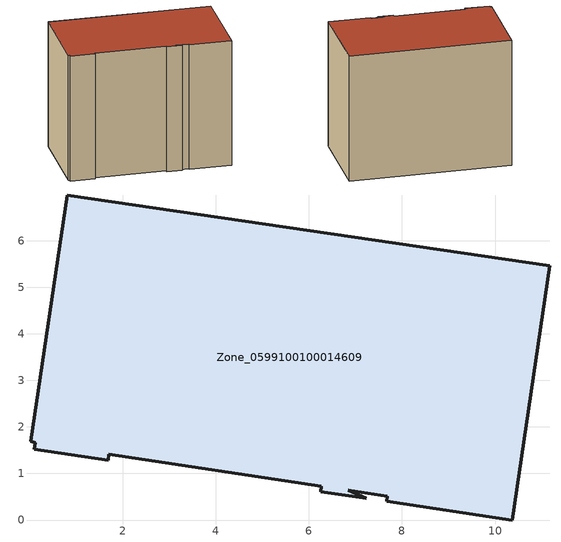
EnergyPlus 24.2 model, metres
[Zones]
Zone_0599100100014609
 floor ground (C_G): 1.69,1.29 0.1,1.52 0.12,1.66 0.02,1.69 0.81,6.98 11.18,5.47 10.37,0 7.67,0.4 7.68,0.52 6.85,0.64 7.24,0.47 6.25,0.61 6.27,0.73 1.7,1.41 z0
 wall outside (C_F): 11.18,5.47 0.81,6.98 0.02,1.69 0.12,1.66 0.1,1.52 1.69,1.29 1.7,1.41 6.27,0.73 6.25,0.61 7.24,0.47 6.85,0.64 7.68,0.52 7.67,0.4 10.37,0 11.18,5.47 z0:8.54
 roof outside (C_R): 0.1,1.52 1.69,1.29 1.7,1.41 6.27,0.73 6.25,0.61 7.24,0.47 6.85,0.64 7.68,0.52 7.67,0.4 10.37,0 11.18,5.47 0.81,6.98 0.02,1.69 0.12,1.66 z8.54
[BUILDING]
Pand.0599100100014609: North Axis=0; Terrain=City; Loads Convergence Tolerance Value=0.04; Temperature Convergence Tolerance Value=0.4; Solar Distribution=FullExterior; Maximum Number of Warmup Days=25; Minimum Number of Warmup Days=1
[Site:Location]
Rotterdam.The.Hague.AP_ZH_NLD Design_Conditions: Latitude=51.96; Longitude=4.45; Time Zone=1; Elevation=-4.5
[SITE:GROUNDTEMPERATURE:BUILDINGSURFACE]
18, 18, 18, 18, 18, 18, 18, 18, 18, 18, 18, 18
[MATERIAL] Thermal Absorptance=0.9; Solar Absorptance=0.7; Visible Absorptance=0.7
Name | Roughness | Thickness | Conductivity | Density | Specific Heat
G.TC.2015-2018 | MediumSmooth | 0.15 | 0.0428571 | 540 | 1210
F.TC.2015-2018 | Rough | 0.3 | 0.0666667 | 1920 | 840
R.TC.2015-2018 | MediumRough | 0.2 | 0.0333333 | 1500 | 1000
[CONSTRUCTION]
C_G: G.TC.2015-2018
C_F: F.TC.2015-2018
C_R: R.TC.2015-2018
[ZONE]
Zone_0599100100014609: Type=1; Multiplier=1; Ceiling Height=Autocalculate; Volume=Autocalculate; Floor Area=autocalculate; Part of Total Floor Area=Yes
[ZONEINFILTRATION:DESIGNFLOWRATE]
Infil_Zone_0599100100014609: Zone or ZoneList or Space or SpaceList=Zone_0599100100014609; Schedule=AlwaysOn; Design Flow Rate Calculation Method=Flow/Area; Flow Rate per Floor Area=0.0015; Constant Term Coefficient=1; Temperature Term Coefficient=0; Velocity Term Coefficient=0; Velocity Squared Term Coefficient=0
[HVACTEMPLATE:ZONE:IDEALLOADSAIRSYSTEM]
Zone_0599100100014609: Maximum Heating Supply Air Temperature=50; Minimum Cooling Supply Air Temperature=13; Maximum Heating Supply Air Humidity Ratio=0.0156; Minimum Cooling Supply Air Humidity Ratio=0.0077; Heating Limit=NoLimit; Cooling Limit=NoLimit; Dehumidification Control Type=ConstantSensibleHeatRatio; Cooling Sensible Heat Ratio=0.7; Dehumidification Setpoint=60; Humidification Control Type=None; Humidification Setpoint=30; Outdoor Air Method=None; Outdoor Air Flow Rate per Person=0.00944; Outdoor Air Flow Rate per Zone Floor Area=0; Outdoor Air Flow Rate per Zone=0; Demand Controlled Ventilation Type=None; Outdoor Air Economizer Type=NoEconomizer; Heat Recovery Type=None; Sensible Heat Recovery Effectiveness=0.7; Latent Heat Recovery Effectiveness=0.65
[ZONECONTROL:THERMOSTAT]
ThermostatControl_Zone_0599100100014609: Zone or ZoneList=Zone_0599100100014609; Control Type Schedule=DualSetpointControlType; Control 1=Thermostat_Zone_0599100100014609; Temperature Difference Between Cutout And Setpoint=0
[THERMOSTATSETPOINT:DUALSETPOINT]
Thermostat_Zone_0599100100014609: Heating Setpoint Temperature Schedule=HeatingSetpoint_Zone_0599100100014609; Cooling Setpoint Temperature Schedule=CoolingSetpoint_Zone_0599100100014609
[SCHEDULE:COMPACT]
HeatingSetpoint_Zone_0599100100014609: Through: 12/31, For: AllDays, Until: 24:00, 21
CoolingSetpoint_Zone_0599100100014609: Through: 12/31, For: AllDays, Until: 24:00, 24
DualSetpointControlType: Through: 12/31, For: AllDays, Until: 24:00, 4
AlwaysOn: Through: 12/31, For: AllDays, Until: 24:00, 1
